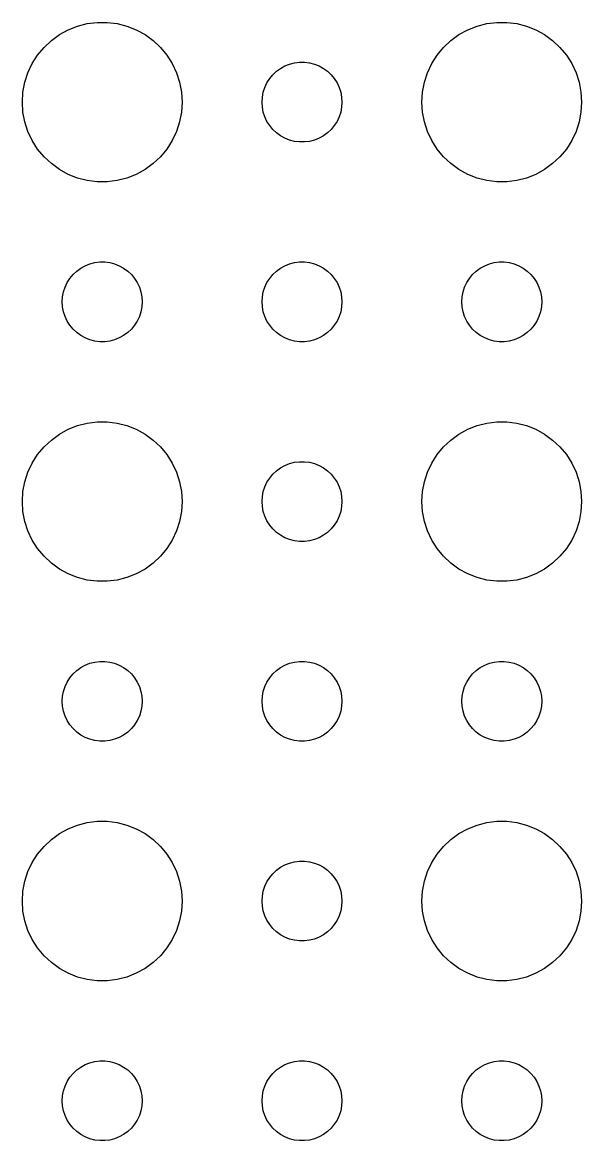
# Model space of a CAD drawing. Header units: metres. Extents: x -157 to 157, y -157 to 157.
# Drawn here: x 87 to 108, y -24 to 17.99 of the extents above; entities that cross this region are included whole.
import ezdxf

# ---------------------------------------------------------------- set-up
doc = ezdxf.new("R2010")
doc.units = ezdxf.units.M

msp = doc.modelspace()

# ---------------------------------------------------------------- linework, layer by layer
for p, q in [((88.3925, 17.533), (88.7227, 17.7145)), ((88.7227, 17.7145), (89.073, 17.8532)), ((89.073, 17.8532), (89.4379, 17.9469)), ((89.4379, 17.9469), (89.8116, 17.9941)), ((89.8116, 17.9941), (90.1884, 17.9941)), ((90.1884, 17.9941), (90.5621, 17.9469)), ((90.5621, 17.9469), (90.927, 17.8532)), ((90.927, 17.8532), (91.2773, 17.7145)), ((91.2773, 17.7145), (91.6075, 17.533)), ((103.393, 17.533), (103.723, 17.7145)), ((103.723, 17.7145), (104.073, 17.8532)), ((104.073, 17.8532), (104.438, 17.9469)), ((104.438, 17.9469), (104.812, 17.9941)), ((104.812, 17.9941), (105.188, 17.9941)), ((105.188, 17.9941), (105.562, 17.9469)), ((105.562, 17.9469), (105.927, 17.8532)), ((105.927, 17.8532), (106.277, 17.7145)), ((106.277, 17.7145), (106.607, 17.533)), ((87.8131, 17.0536), (88.0877, 17.3115)), ((88.0877, 17.3115), (88.3925, 17.533)), ((91.6075, 17.533), (91.9123, 17.3115)), ((91.9123, 17.3115), (92.1869, 17.0536)), ((102.813, 17.0536), (103.088, 17.3115)), ((103.088, 17.3115), (103.393, 17.533)), ((106.607, 17.533), (106.912, 17.3115)), ((106.912, 17.3115), (107.187, 17.0536)), ((87.573, 16.7634), (87.8131, 17.0536)), ((92.1869, 17.0536), (92.427, 16.7634)), ((102.573, 16.7634), (102.813, 17.0536)), ((107.187, 17.0536), (107.427, 16.7634)), ((87.2107, 16.1044), (87.3711, 16.4453)), ((87.3711, 16.4453), (87.573, 16.7634)), ((92.427, 16.7634), (92.6289, 16.4453)), ((92.6289, 16.4453), (92.7893, 16.1044)), ((96.8613, 16.3572), (97.0365, 16.4266)), ((97.0365, 16.4266), (97.2189, 16.4734)), ((97.2189, 16.4734), (97.4058, 16.497)), ((97.4058, 16.497), (97.5942, 16.497)), ((97.5942, 16.497), (97.7811, 16.4734)), ((97.7811, 16.4734), (97.9635, 16.4266)), ((97.9635, 16.4266), (98.1387, 16.3572)), ((102.211, 16.1044), (102.371, 16.4453)), ((102.371, 16.4453), (102.573, 16.7634)), ((107.427, 16.7634), (107.629, 16.4453)), ((107.629, 16.4453), (107.789, 16.1044)), ((87.0943, 15.7461), (87.2107, 16.1044)), ((92.7893, 16.1044), (92.9057, 15.7461)), ((96.2865, 15.8817), (96.4065, 16.0268)), ((96.4065, 16.0268), (96.5439, 16.1558)), ((96.5439, 16.1558), (96.6963, 16.2665)), ((96.6963, 16.2665), (96.8613, 16.3572)), ((98.1387, 16.3572), (98.3037, 16.2665)), ((98.3037, 16.2665), (98.4561, 16.1558)), ((98.4561, 16.1558), (98.5934, 16.0268)), ((98.5934, 16.0268), (98.7135, 15.8817)), ((102.094, 15.7461), (102.211, 16.1044)), ((107.789, 16.1044), (107.906, 15.7461)), ((87.0237, 15.376), (87.0943, 15.7461)), ((92.9057, 15.7461), (92.9763, 15.376)), ((96.0471, 15.373), (96.1053, 15.5522)), ((96.1053, 15.5522), (96.1855, 15.7226)), ((96.1855, 15.7226), (96.2865, 15.8817)), ((98.7135, 15.8817), (98.8145, 15.7226)), ((98.8145, 15.7226), (98.8947, 15.5522)), ((98.8947, 15.5522), (98.9529, 15.373)), ((102.024, 15.376), (102.094, 15.7461)), ((107.906, 15.7461), (107.976, 15.376)), ((87, 15), (87.0237, 15.376)), ((92.9763, 15.376), (93, 15)), ((96, 15), (96.0118, 15.188)), ((96.0118, 15.188), (96.0471, 15.373)), ((98.9529, 15.373), (98.9882, 15.188)), ((98.9882, 15.188), (99, 15)), ((102, 15), (102.024, 15.376)), ((107.976, 15.376), (108, 15)), ((87.0237, 14.624), (87, 15)), ((93, 15), (92.9763, 14.624)), ((96.0118, 14.812), (96, 15)), ((96.0471, 14.627), (96.0118, 14.812)), ((98.9882, 14.812), (98.9529, 14.627)), ((99, 15), (98.9882, 14.812)), ((102.024, 14.624), (102, 15)), ((108, 15), (107.976, 14.624)), ((87.0943, 14.2539), (87.0237, 14.624)), ((92.9763, 14.624), (92.9057, 14.2539)), ((96.1053, 14.4478), (96.0471, 14.627)), ((96.1855, 14.2774), (96.1053, 14.4478)), ((96.2865, 14.1183), (96.1855, 14.2774)), ((98.8145, 14.2774), (98.7135, 14.1183)), ((98.8947, 14.4478), (98.8145, 14.2774)), ((98.9529, 14.627), (98.8947, 14.4478)), ((102.094, 14.2539), (102.024, 14.624)), ((107.976, 14.624), (107.906, 14.2539)), ((87.2107, 13.8956), (87.0943, 14.2539)), ((87.3711, 13.5547), (87.2107, 13.8956)), ((92.7893, 13.8956), (92.6289, 13.5547)), ((92.9057, 14.2539), (92.7893, 13.8956)), ((96.4065, 13.9732), (96.2865, 14.1183)), ((96.5439, 13.8442), (96.4065, 13.9732)), ((98.5934, 13.9732), (98.4561, 13.8442)), ((98.7135, 14.1183), (98.5934, 13.9732)), ((102.211, 13.8956), (102.094, 14.2539)), ((102.371, 13.5547), (102.211, 13.8956)), ((107.789, 13.8956), (107.629, 13.5547)), ((107.906, 14.2539), (107.789, 13.8956)), ((87.573, 13.2366), (87.3711, 13.5547)), ((92.6289, 13.5547), (92.427, 13.2366)), ((96.6963, 13.7335), (96.5439, 13.8442)), ((96.8613, 13.6427), (96.6963, 13.7335)), ((97.0365, 13.5734), (96.8613, 13.6427)), ((97.2189, 13.5266), (97.0365, 13.5734)), ((97.4058, 13.5029), (97.2189, 13.5266)), ((97.5942, 13.5029), (97.4058, 13.5029)), ((97.7811, 13.5266), (97.5942, 13.5029)), ((97.9635, 13.5734), (97.7811, 13.5266)), ((98.1387, 13.6427), (97.9635, 13.5734)), ((98.3037, 13.7335), (98.1387, 13.6427)), ((98.4561, 13.8442), (98.3037, 13.7335)), ((102.573, 13.2366), (102.371, 13.5547)), ((107.629, 13.5547), (107.427, 13.2366)), ((87.8131, 12.9464), (87.573, 13.2366)), ((92.427, 13.2366), (92.1869, 12.9464)), ((102.813, 12.9464), (102.573, 13.2366)), ((107.427, 13.2366), (107.187, 12.9464)), ((88.0877, 12.6884), (87.8131, 12.9464)), ((88.3925, 12.467), (88.0877, 12.6884)), ((91.9123, 12.6884), (91.6075, 12.467)), ((92.1869, 12.9464), (91.9123, 12.6884)), ((103.088, 12.6884), (102.813, 12.9464)), ((103.393, 12.467), (103.088, 12.6884)), ((106.912, 12.6884), (106.607, 12.467)), ((107.187, 12.9464), (106.912, 12.6884)), ((88.7227, 12.2855), (88.3925, 12.467)), ((89.073, 12.1468), (88.7227, 12.2855)), ((91.2773, 12.2855), (90.927, 12.1468)), ((91.6075, 12.467), (91.2773, 12.2855)), ((103.723, 12.2855), (103.393, 12.467)), ((104.073, 12.1468), (103.723, 12.2855)), ((106.277, 12.2855), (105.927, 12.1468)), ((106.607, 12.467), (106.277, 12.2855)), ((89.4379, 12.0531), (89.073, 12.1468)), ((89.8116, 12.0059), (89.4379, 12.0531)), ((90.1884, 12.0059), (89.8116, 12.0059)), ((90.5621, 12.0531), (90.1884, 12.0059)), ((90.927, 12.1468), (90.5621, 12.0531)), ((104.438, 12.0531), (104.073, 12.1468)), ((104.812, 12.0059), (104.438, 12.0531)), ((105.188, 12.0059), (104.812, 12.0059)), ((105.562, 12.0531), (105.188, 12.0059)), ((105.927, 12.1468), (105.562, 12.0531)), ((89.1963, 8.76648), (89.3613, 8.85724)), ((89.3613, 8.85724), (89.5365, 8.92657)), ((89.5365, 8.92657), (89.7189, 8.97342)), ((89.7189, 8.97342), (89.9058, 8.99704)), ((89.9058, 8.99704), (90.0942, 8.99704)), ((90.0942, 8.99704), (90.2811, 8.97342)), ((90.2811, 8.97342), (90.4635, 8.92657)), ((90.4635, 8.92657), (90.6387, 8.85724)), ((90.6387, 8.85724), (90.8037, 8.76648)), ((96.6963, 8.76648), (96.8613, 8.85724)), ((96.8613, 8.85724), (97.0365, 8.92657)), ((97.0365, 8.92657), (97.2189, 8.97342)), ((97.2189, 8.97342), (97.4058, 8.99704)), ((97.4058, 8.99704), (97.5942, 8.99704)), ((97.5942, 8.99704), (97.7811, 8.97342)), ((97.7811, 8.97342), (97.9635, 8.92657)), ((97.9635, 8.92657), (98.1387, 8.85724)), ((98.1387, 8.85724), (98.3037, 8.76648)), ((104.196, 8.76648), (104.361, 8.85724)), ((104.361, 8.85724), (104.536, 8.92657)), ((104.536, 8.92657), (104.719, 8.97342)), ((104.719, 8.97342), (104.906, 8.99704)), ((104.906, 8.99704), (105.094, 8.99704)), ((105.094, 8.99704), (105.281, 8.97342)), ((105.281, 8.97342), (105.464, 8.92657)), ((105.464, 8.92657), (105.639, 8.85724)), ((105.639, 8.85724), (105.804, 8.76648)), ((88.7865, 8.38167), (88.9065, 8.52681)), ((88.9065, 8.52681), (89.0439, 8.65576)), ((89.0439, 8.65576), (89.1963, 8.76648)), ((90.8037, 8.76648), (90.9561, 8.65576)), ((90.9561, 8.65576), (91.0934, 8.52681)), ((91.0934, 8.52681), (91.2135, 8.38167)), ((96.2865, 8.38167), (96.4065, 8.52681)), ((96.4065, 8.52681), (96.5439, 8.65576)), ((96.5439, 8.65576), (96.6963, 8.76648)), ((98.3037, 8.76648), (98.4561, 8.65576)), ((98.4561, 8.65576), (98.5934, 8.52681)), ((98.5934, 8.52681), (98.7135, 8.38167)), ((103.786, 8.38167), (103.907, 8.52681)), ((103.907, 8.52681), (104.044, 8.65576)), ((104.044, 8.65576), (104.196, 8.76648)), ((105.804, 8.76648), (105.956, 8.65576)), ((105.956, 8.65576), (106.093, 8.52681)), ((106.093, 8.52681), (106.214, 8.38167)), ((88.5471, 7.87303), (88.6053, 8.05219)), ((88.6053, 8.05219), (88.6855, 8.22263)), ((88.6855, 8.22263), (88.7865, 8.38167)), ((91.2135, 8.38167), (91.3145, 8.22263)), ((91.3145, 8.22263), (91.3947, 8.05219)), ((91.3947, 8.05219), (91.4529, 7.87303)), ((96.0471, 7.87303), (96.1053, 8.05219)), ((96.1053, 8.05219), (96.1855, 8.22263)), ((96.1855, 8.22263), (96.2865, 8.38167)), ((98.7135, 8.38167), (98.8145, 8.22263)), ((98.8145, 8.22263), (98.8947, 8.05219)), ((98.8947, 8.05219), (98.9529, 7.87303)), ((103.547, 7.87303), (103.605, 8.05219)), ((103.605, 8.05219), (103.686, 8.22263)), ((103.686, 8.22263), (103.786, 8.38167)), ((106.214, 8.38167), (106.314, 8.22263)), ((106.314, 8.22263), (106.395, 8.05219)), ((106.395, 8.05219), (106.453, 7.87303)), ((88.5, 7.5), (88.5118, 7.68799)), ((88.5118, 7.68799), (88.5471, 7.87303)), ((91.4529, 7.87303), (91.4882, 7.68799)), ((91.4882, 7.68799), (91.5, 7.5)), ((96, 7.5), (96.0118, 7.68799)), ((96.0118, 7.68799), (96.0471, 7.87303)), ((98.9529, 7.87303), (98.9882, 7.68799)), ((98.9882, 7.68799), (99, 7.5)), ((103.5, 7.5), (103.512, 7.68799)), ((103.512, 7.68799), (103.547, 7.87303)), ((106.453, 7.87303), (106.488, 7.68799)), ((106.488, 7.68799), (106.5, 7.5)), ((88.5118, 7.312), (88.5, 7.5)), ((88.5471, 7.12695), (88.5118, 7.312)), ((91.4882, 7.312), (91.4529, 7.12695)), ((91.5, 7.5), (91.4882, 7.312)), ((96.0118, 7.312), (96, 7.5)), ((96.0471, 7.12695), (96.0118, 7.312)), ((98.9882, 7.312), (98.9529, 7.12695)), ((99, 7.5), (98.9882, 7.312)), ((103.512, 7.312), (103.5, 7.5)), ((103.547, 7.12695), (103.512, 7.312)), ((106.488, 7.312), (106.453, 7.12695)), ((106.5, 7.5), (106.488, 7.312)), ((88.6053, 6.9478), (88.5471, 7.12695)), ((88.6855, 6.77736), (88.6053, 6.9478)), ((88.7865, 6.61832), (88.6855, 6.77736)), ((91.3145, 6.77736), (91.2135, 6.61832)), ((91.3947, 6.9478), (91.3145, 6.77736)), ((91.4529, 7.12695), (91.3947, 6.9478)), ((96.1053, 6.9478), (96.0471, 7.12695)), ((96.1855, 6.77736), (96.1053, 6.9478)), ((96.2865, 6.61832), (96.1855, 6.77736)), ((98.8145, 6.77736), (98.7135, 6.61832)), ((98.8947, 6.9478), (98.8145, 6.77736)), ((98.9529, 7.12695), (98.8947, 6.9478)), ((103.605, 6.9478), (103.547, 7.12695)), ((103.686, 6.77736), (103.605, 6.9478)), ((103.786, 6.61832), (103.686, 6.77736)), ((106.314, 6.77736), (106.214, 6.61832)), ((106.395, 6.9478), (106.314, 6.77736)), ((106.453, 7.12695), (106.395, 6.9478)), ((88.9065, 6.47318), (88.7865, 6.61832)), ((89.0439, 6.34422), (88.9065, 6.47318)), ((89.1963, 6.23351), (89.0439, 6.34422)), ((90.9561, 6.34422), (90.8037, 6.23351)), ((91.0934, 6.47318), (90.9561, 6.34422)), ((91.2135, 6.61832), (91.0934, 6.47318)), ((96.4065, 6.47318), (96.2865, 6.61832)), ((96.5439, 6.34422), (96.4065, 6.47318)), ((96.6963, 6.23351), (96.5439, 6.34422)), ((98.4561, 6.34422), (98.3037, 6.23351)), ((98.5934, 6.47318), (98.4561, 6.34422)), ((98.7135, 6.61832), (98.5934, 6.47318)), ((103.907, 6.47318), (103.786, 6.61832)), ((104.044, 6.34422), (103.907, 6.47318)), ((104.196, 6.23351), (104.044, 6.34422)), ((105.956, 6.34422), (105.804, 6.23351)), ((106.093, 6.47318), (105.956, 6.34422)), ((106.214, 6.61832), (106.093, 6.47318)), ((89.3613, 6.14275), (89.1963, 6.23351)), ((89.5365, 6.07341), (89.3613, 6.14275)), ((89.7189, 6.02657), (89.5365, 6.07341)), ((89.9058, 6.00294), (89.7189, 6.02657)), ((90.0942, 6.00294), (89.9058, 6.00294)), ((90.2811, 6.02657), (90.0942, 6.00294)), ((90.4635, 6.07341), (90.2811, 6.02657)), ((90.6387, 6.14275), (90.4635, 6.07341)), ((90.8037, 6.23351), (90.6387, 6.14275)), ((96.8613, 6.14275), (96.6963, 6.23351)), ((97.0365, 6.07341), (96.8613, 6.14275)), ((97.2189, 6.02657), (97.0365, 6.07341)), ((97.4058, 6.00294), (97.2189, 6.02657)), ((97.5942, 6.00294), (97.4058, 6.00294)), ((97.7811, 6.02657), (97.5942, 6.00294)), ((97.9635, 6.07341), (97.7811, 6.02657)), ((98.1387, 6.14275), (97.9635, 6.07341)), ((98.3037, 6.23351), (98.1387, 6.14275)), ((104.361, 6.14275), (104.196, 6.23351)), ((104.536, 6.07341), (104.361, 6.14275)), ((104.719, 6.02657), (104.536, 6.07341)), ((104.906, 6.00294), (104.719, 6.02657)), ((105.094, 6.00294), (104.906, 6.00294)), ((105.281, 6.02657), (105.094, 6.00294)), ((105.464, 6.07341), (105.281, 6.02657)), ((105.639, 6.14275), (105.464, 6.07341)), ((105.804, 6.23351), (105.639, 6.14275)), ((89.073, 2.85316), (89.4379, 2.94685)), ((89.4379, 2.94685), (89.8116, 2.99408)), ((89.8116, 2.99408), (90.1884, 2.99408)), ((90.1884, 2.99408), (90.5621, 2.94685)), ((90.5621, 2.94685), (90.927, 2.85316)), ((104.073, 2.85316), (104.438, 2.94685)), ((104.438, 2.94685), (104.812, 2.99408)), ((104.812, 2.99408), (105.188, 2.99408)), ((105.188, 2.99408), (105.562, 2.94685)), ((105.562, 2.94685), (105.927, 2.85316)), ((88.0877, 2.31154), (88.3925, 2.53297)), ((88.3925, 2.53297), (88.7227, 2.71448)), ((88.7227, 2.71448), (89.073, 2.85316)), ((90.927, 2.85316), (91.2773, 2.71448)), ((91.2773, 2.71448), (91.6075, 2.53297)), ((91.6075, 2.53297), (91.9123, 2.31154)), ((103.088, 2.31154), (103.393, 2.53297)), ((103.393, 2.53297), (103.723, 2.71448)), ((103.723, 2.71448), (104.073, 2.85316)), ((105.927, 2.85316), (106.277, 2.71448)), ((106.277, 2.71448), (106.607, 2.53297)), ((106.607, 2.53297), (106.912, 2.31154)), ((87.8131, 2.05363), (88.0877, 2.31154)), ((91.9123, 2.31154), (92.1869, 2.05363)), ((102.813, 2.05363), (103.088, 2.31154)), ((106.912, 2.31154), (107.187, 2.05363)), ((87.3711, 1.44525), (87.573, 1.76335)), ((87.573, 1.76335), (87.8131, 2.05363)), ((92.1869, 2.05363), (92.427, 1.76335)), ((92.427, 1.76335), (92.6289, 1.44525)), ((102.371, 1.44525), (102.573, 1.76335)), ((102.573, 1.76335), (102.813, 2.05363)), ((107.187, 2.05363), (107.427, 1.76335)), ((107.427, 1.76335), (107.629, 1.44525)), ((87.2107, 1.10437), (87.3711, 1.44525)), ((92.6289, 1.44525), (92.7893, 1.10437)), ((96.5439, 1.15576), (96.6963, 1.26648)), ((96.6963, 1.26648), (96.8613, 1.35724)), ((96.8613, 1.35724), (97.0365, 1.42657)), ((97.0365, 1.42657), (97.2189, 1.47342)), ((97.2189, 1.47342), (97.4058, 1.49704)), ((97.4058, 1.49704), (97.5942, 1.49704)), ((97.5942, 1.49704), (97.7811, 1.47342)), ((97.7811, 1.47342), (97.9635, 1.42657)), ((97.9635, 1.42657), (98.1387, 1.35724)), ((98.1387, 1.35724), (98.3037, 1.26648)), ((98.3037, 1.26648), (98.4561, 1.15576)), ((102.211, 1.10437), (102.371, 1.44525)), ((107.629, 1.44525), (107.789, 1.10437)), ((87.0943, 0.74606), (87.2107, 1.10437)), ((92.7893, 1.10437), (92.9057, 0.74606)), ((96.1855, 0.72263), (96.2865, 0.88167)), ((96.2865, 0.88167), (96.4065, 1.02681)), ((96.4065, 1.02681), (96.5439, 1.15576)), ((98.4561, 1.15576), (98.5934, 1.02681)), ((98.5934, 1.02681), (98.7135, 0.88167)), ((98.7135, 0.88167), (98.8145, 0.72263)), ((102.094, 0.74606), (102.211, 1.10437)), ((107.789, 1.10437), (107.906, 0.74606)), ((87.0237, 0.37599), (87.0943, 0.74606)), ((92.9057, 0.74606), (92.9763, 0.37599)), ((96.0471, 0.37303), (96.1053, 0.55219)), ((96.1053, 0.55219), (96.1855, 0.72263)), ((98.8145, 0.72263), (98.8947, 0.55219)), ((98.8947, 0.55219), (98.9529, 0.37303)), ((102.024, 0.37599), (102.094, 0.74606)), ((107.906, 0.74606), (107.976, 0.37599)), ((87, 0), (87.0237, 0.37599)), ((87.0237, -0.37599), (87, 0)), ((92.9763, 0.37599), (93, 0)), ((93, 0), (92.9763, -0.37599)), ((96, 0), (96.0118, 0.18799)), ((96.0118, -0.18799), (96, 0)), ((96.0118, 0.18799), (96.0471, 0.37303)), ((98.9529, 0.37303), (98.9882, 0.18799)), ((98.9882, 0.18799), (99, 0)), ((99, 0), (98.9882, -0.18799)), ((102, 0), (102.024, 0.37599)), ((102.024, -0.37599), (102, 0)), ((107.976, 0.37599), (108, 0)), ((108, 0), (107.976, -0.37599)), ((87.0943, -0.74606), (87.0237, -0.37599)), ((92.9763, -0.37599), (92.9057, -0.74606)), ((96.0471, -0.37303), (96.0118, -0.18799)), ((96.1053, -0.55219), (96.0471, -0.37303)), ((98.9529, -0.37303), (98.8947, -0.55219)), ((98.9882, -0.18799), (98.9529, -0.37303)), ((102.094, -0.74606), (102.024, -0.37599)), ((107.976, -0.37599), (107.906, -0.74606)), ((87.2107, -1.10437), (87.0943, -0.74606)), ((92.9057, -0.74606), (92.7893, -1.10437)), ((96.1855, -0.72263), (96.1053, -0.55219)), ((96.2865, -0.88167), (96.1855, -0.72263)), ((98.8145, -0.72263), (98.7135, -0.88167)), ((98.8947, -0.55219), (98.8145, -0.72263)), ((102.211, -1.10437), (102.094, -0.74606)), ((107.906, -0.74606), (107.789, -1.10437)), ((87.3711, -1.44525), (87.2107, -1.10437)), ((92.7893, -1.10437), (92.6289, -1.44525)), ((96.4065, -1.02681), (96.2865, -0.88167)), ((96.5439, -1.15576), (96.4065, -1.02681)), ((96.6963, -1.26648), (96.5439, -1.15576)), ((98.4561, -1.15576), (98.3037, -1.26648)), ((98.5934, -1.02681), (98.4561, -1.15576)), ((98.7135, -0.88167), (98.5934, -1.02681)), ((102.371, -1.44525), (102.211, -1.10437)), ((107.789, -1.10437), (107.629, -1.44525)), ((87.573, -1.76335), (87.3711, -1.44525)), ((92.6289, -1.44525), (92.427, -1.76335)), ((96.8613, -1.35724), (96.6963, -1.26648)), ((97.0365, -1.42657), (96.8613, -1.35724)), ((97.2189, -1.47342), (97.0365, -1.42657)), ((97.4058, -1.49704), (97.2189, -1.47342)), ((97.5942, -1.49704), (97.4058, -1.49704)), ((97.7811, -1.47342), (97.5942, -1.49704)), ((97.9635, -1.42657), (97.7811, -1.47342)), ((98.1387, -1.35724), (97.9635, -1.42657)), ((98.3037, -1.26648), (98.1387, -1.35724)), ((102.573, -1.76335), (102.371, -1.44525)), ((107.629, -1.44525), (107.427, -1.76335)), ((87.8131, -2.05363), (87.573, -1.76335)), ((88.0877, -2.31154), (87.8131, -2.05363)), ((92.1869, -2.05363), (91.9123, -2.31154)), ((92.427, -1.76335), (92.1869, -2.05363)), ((102.813, -2.05363), (102.573, -1.76335)), ((103.088, -2.31154), (102.813, -2.05363)), ((107.187, -2.05363), (106.912, -2.31154)), ((107.427, -1.76335), (107.187, -2.05363)), ((88.3925, -2.53297), (88.0877, -2.31154)), ((91.9123, -2.31154), (91.6075, -2.53297)), ((103.393, -2.53297), (103.088, -2.31154)), ((106.912, -2.31154), (106.607, -2.53297)), ((88.7227, -2.71448), (88.3925, -2.53297)), ((89.073, -2.85316), (88.7227, -2.71448)), ((89.4379, -2.94685), (89.073, -2.85316)), ((90.927, -2.85316), (90.5621, -2.94685)), ((91.2773, -2.71448), (90.927, -2.85316)), ((91.6075, -2.53297), (91.2773, -2.71448)), ((103.723, -2.71448), (103.393, -2.53297)), ((104.073, -2.85316), (103.723, -2.71448)), ((104.438, -2.94685), (104.073, -2.85316)), ((105.927, -2.85316), (105.562, -2.94685)), ((106.277, -2.71448), (105.927, -2.85316)), ((106.607, -2.53297), (106.277, -2.71448)), ((89.8116, -2.99408), (89.4379, -2.94685)), ((90.1884, -2.99408), (89.8116, -2.99408)), ((90.5621, -2.94685), (90.1884, -2.99408)), ((104.812, -2.99408), (104.438, -2.94685)), ((105.188, -2.99408), (104.812, -2.99408)), ((105.562, -2.94685), (105.188, -2.99408)), ((89.0439, -6.34422), (89.1963, -6.23351)), ((89.1963, -6.23351), (89.3613, -6.14275)), ((89.3613, -6.14275), (89.5365, -6.07341)), ((89.5365, -6.07341), (89.7189, -6.02657)), ((89.7189, -6.02657), (89.9058, -6.00294)), ((89.9058, -6.00294), (90.0942, -6.00294)), ((90.0942, -6.00294), (90.2811, -6.02657)), ((90.2811, -6.02657), (90.4635, -6.07341)), ((90.4635, -6.07341), (90.6387, -6.14275)), ((90.6387, -6.14275), (90.8037, -6.23351)), ((90.8037, -6.23351), (90.9561, -6.34422)), ((96.5439, -6.34422), (96.6963, -6.23351)), ((96.6963, -6.23351), (96.8613, -6.14275)), ((96.8613, -6.14275), (97.0365, -6.07341)), ((97.0365, -6.07341), (97.2189, -6.02657)), ((97.2189, -6.02657), (97.4058, -6.00294)), ((97.4058, -6.00294), (97.5942, -6.00294)), ((97.5942, -6.00294), (97.7811, -6.02657)), ((97.7811, -6.02657), (97.9635, -6.07341)), ((97.9635, -6.07341), (98.1387, -6.14275)), ((98.1387, -6.14275), (98.3037, -6.23351)), ((98.3037, -6.23351), (98.4561, -6.34422)), ((104.044, -6.34422), (104.196, -6.23351)), ((104.196, -6.23351), (104.361, -6.14275)), ((104.361, -6.14275), (104.536, -6.07341)), ((104.536, -6.07341), (104.719, -6.02657)), ((104.719, -6.02657), (104.906, -6.00294)), ((104.906, -6.00294), (105.094, -6.00294)), ((105.094, -6.00294), (105.281, -6.02657)), ((105.281, -6.02657), (105.464, -6.07341)), ((105.464, -6.07341), (105.639, -6.14275)), ((105.639, -6.14275), (105.804, -6.23351)), ((105.804, -6.23351), (105.956, -6.34422)), ((88.6855, -6.77736), (88.7865, -6.61832)), ((88.7865, -6.61832), (88.9065, -6.47318)), ((88.9065, -6.47318), (89.0439, -6.34422)), ((90.9561, -6.34422), (91.0934, -6.47318)), ((91.0934, -6.47318), (91.2135, -6.61832)), ((91.2135, -6.61832), (91.3145, -6.77736)), ((96.1855, -6.77736), (96.2865, -6.61832)), ((96.2865, -6.61832), (96.4065, -6.47318)), ((96.4065, -6.47318), (96.5439, -6.34422)), ((98.4561, -6.34422), (98.5934, -6.47318)), ((98.5934, -6.47318), (98.7135, -6.61832)), ((98.7135, -6.61832), (98.8145, -6.77736)), ((103.686, -6.77736), (103.786, -6.61832)), ((103.786, -6.61832), (103.907, -6.47318)), ((103.907, -6.47318), (104.044, -6.34422)), ((105.956, -6.34422), (106.093, -6.47318)), ((106.093, -6.47318), (106.214, -6.61832)), ((106.214, -6.61832), (106.314, -6.77736)), ((88.5118, -7.312), (88.5471, -7.12695)), ((88.5471, -7.12695), (88.6053, -6.9478)), ((88.6053, -6.9478), (88.6855, -6.77736)), ((91.3145, -6.77736), (91.3947, -6.9478)), ((91.3947, -6.9478), (91.4529, -7.12695)), ((91.4529, -7.12695), (91.4882, -7.312)), ((96.0118, -7.312), (96.0471, -7.12695)), ((96.0471, -7.12695), (96.1053, -6.9478)), ((96.1053, -6.9478), (96.1855, -6.77736)), ((98.8145, -6.77736), (98.8947, -6.9478)), ((98.8947, -6.9478), (98.9529, -7.12695)), ((98.9529, -7.12695), (98.9882, -7.312)), ((103.512, -7.312), (103.547, -7.12695)), ((103.547, -7.12695), (103.605, -6.9478)), ((103.605, -6.9478), (103.686, -6.77736)), ((106.314, -6.77736), (106.395, -6.9478)), ((106.395, -6.9478), (106.453, -7.12695)), ((106.453, -7.12695), (106.488, -7.312)), ((88.5, -7.5), (88.5118, -7.312)), ((88.5118, -7.68799), (88.5, -7.5)), ((91.4882, -7.312), (91.5, -7.5)), ((91.5, -7.5), (91.4882, -7.68799)), ((96, -7.5), (96.0118, -7.312)), ((96.0118, -7.68799), (96, -7.5)), ((98.9882, -7.312), (99, -7.5)), ((99, -7.5), (98.9882, -7.68799)), ((103.5, -7.5), (103.512, -7.312)), ((103.512, -7.68799), (103.5, -7.5)), ((106.488, -7.312), (106.5, -7.5)), ((106.5, -7.5), (106.488, -7.68799)), ((88.5471, -7.87303), (88.5118, -7.68799)), ((88.6053, -8.05219), (88.5471, -7.87303)), ((91.4529, -7.87303), (91.3947, -8.05219)), ((91.4882, -7.68799), (91.4529, -7.87303)), ((96.0471, -7.87303), (96.0118, -7.68799)), ((96.1053, -8.05219), (96.0471, -7.87303)), ((98.9529, -7.87303), (98.8947, -8.05219)), ((98.9882, -7.68799), (98.9529, -7.87303)), ((103.547, -7.87303), (103.512, -7.68799)), ((103.605, -8.05219), (103.547, -7.87303)), ((106.453, -7.87303), (106.395, -8.05219)), ((106.488, -7.68799), (106.453, -7.87303)), ((88.6855, -8.22263), (88.6053, -8.05219)), ((88.7865, -8.38167), (88.6855, -8.22263)), ((88.9065, -8.52681), (88.7865, -8.38167)), ((91.2135, -8.38167), (91.0934, -8.52681)), ((91.3145, -8.22263), (91.2135, -8.38167)), ((91.3947, -8.05219), (91.3145, -8.22263)), ((96.1855, -8.22263), (96.1053, -8.05219)), ((96.2865, -8.38167), (96.1855, -8.22263)), ((96.4065, -8.52681), (96.2865, -8.38167)), ((98.7135, -8.38167), (98.5934, -8.52681)), ((98.8145, -8.22263), (98.7135, -8.38167)), ((98.8947, -8.05219), (98.8145, -8.22263)), ((103.686, -8.22263), (103.605, -8.05219)), ((103.786, -8.38167), (103.686, -8.22263)), ((103.907, -8.52681), (103.786, -8.38167)), ((106.214, -8.38167), (106.093, -8.52681)), ((106.314, -8.22263), (106.214, -8.38167)), ((106.395, -8.05219), (106.314, -8.22263)), ((89.0439, -8.65576), (88.9065, -8.52681)), ((89.1963, -8.76648), (89.0439, -8.65576)), ((89.3613, -8.85724), (89.1963, -8.76648)), ((90.8037, -8.76648), (90.6387, -8.85724)), ((90.9561, -8.65576), (90.8037, -8.76648)), ((91.0934, -8.52681), (90.9561, -8.65576)), ((96.5439, -8.65576), (96.4065, -8.52681)), ((96.6963, -8.76648), (96.5439, -8.65576)), ((96.8613, -8.85724), (96.6963, -8.76648)), ((98.3037, -8.76648), (98.1387, -8.85724)), ((98.4561, -8.65576), (98.3037, -8.76648)), ((98.5934, -8.52681), (98.4561, -8.65576)), ((104.044, -8.65576), (103.907, -8.52681)), ((104.196, -8.76648), (104.044, -8.65576)), ((104.361, -8.85724), (104.196, -8.76648)), ((105.804, -8.76648), (105.639, -8.85724)), ((105.956, -8.65576), (105.804, -8.76648)), ((106.093, -8.52681), (105.956, -8.65576)), ((89.5365, -8.92657), (89.3613, -8.85724)), ((89.7189, -8.97342), (89.5365, -8.92657)), ((89.9058, -8.99704), (89.7189, -8.97342)), ((90.0942, -8.99704), (89.9058, -8.99704)), ((90.2811, -8.97342), (90.0942, -8.99704)), ((90.4635, -8.92657), (90.2811, -8.97342)), ((90.6387, -8.85724), (90.4635, -8.92657)), ((97.0365, -8.92657), (96.8613, -8.85724)), ((97.2189, -8.97342), (97.0365, -8.92657)), ((97.4058, -8.99704), (97.2189, -8.97342)), ((97.5942, -8.99704), (97.4058, -8.99704)), ((97.7811, -8.97342), (97.5942, -8.99704)), ((97.9635, -8.92657), (97.7811, -8.97342)), ((98.1387, -8.85724), (97.9635, -8.92657)), ((104.536, -8.92657), (104.361, -8.85724)), ((104.719, -8.97342), (104.536, -8.92657)), ((104.906, -8.99704), (104.719, -8.97342)), ((105.094, -8.99704), (104.906, -8.99704)), ((105.281, -8.97342), (105.094, -8.99704)), ((105.464, -8.92657), (105.281, -8.97342)), ((105.639, -8.85724), (105.464, -8.92657)), ((88.7227, -12.2855), (89.073, -12.1468)), ((89.073, -12.1468), (89.4379, -12.0531)), ((89.4379, -12.0531), (89.8116, -12.0059)), ((89.8116, -12.0059), (90.1884, -12.0059)), ((90.1884, -12.0059), (90.5621, -12.0531)), ((90.5621, -12.0531), (90.927, -12.1468)), ((90.927, -12.1468), (91.2773, -12.2855)), ((103.723, -12.2855), (104.073, -12.1468)), ((104.073, -12.1468), (104.438, -12.0531)), ((104.438, -12.0531), (104.812, -12.0059)), ((104.812, -12.0059), (105.188, -12.0059)), ((105.188, -12.0059), (105.562, -12.0531)), ((105.562, -12.0531), (105.927, -12.1468)), ((105.927, -12.1468), (106.277, -12.2855)), ((88.0877, -12.6884), (88.3925, -12.467)), ((88.3925, -12.467), (88.7227, -12.2855)), ((91.2773, -12.2855), (91.6075, -12.467)), ((91.6075, -12.467), (91.9123, -12.6884)), ((103.088, -12.6884), (103.393, -12.467)), ((103.393, -12.467), (103.723, -12.2855)), ((106.277, -12.2855), (106.607, -12.467)), ((106.607, -12.467), (106.912, -12.6884)), ((87.573, -13.2366), (87.8131, -12.9464)), ((87.8131, -12.9464), (88.0877, -12.6884)), ((91.9123, -12.6884), (92.1869, -12.9464)), ((92.1869, -12.9464), (92.427, -13.2366)), ((102.573, -13.2366), (102.813, -12.9464)), ((102.813, -12.9464), (103.088, -12.6884)), ((106.912, -12.6884), (107.187, -12.9464)), ((107.187, -12.9464), (107.427, -13.2366)), ((87.3711, -13.5547), (87.573, -13.2366)), ((92.427, -13.2366), (92.6289, -13.5547)), ((102.371, -13.5547), (102.573, -13.2366)), ((107.427, -13.2366), (107.629, -13.5547)), ((87.2107, -13.8956), (87.3711, -13.5547)), ((92.6289, -13.5547), (92.7893, -13.8956)), ((96.4065, -13.9732), (96.5439, -13.8442)), ((96.5439, -13.8442), (96.6963, -13.7335)), ((96.6963, -13.7335), (96.8613, -13.6427)), ((96.8613, -13.6427), (97.0365, -13.5734)), ((97.0365, -13.5734), (97.2189, -13.5266)), ((97.2189, -13.5266), (97.4058, -13.5029)), ((97.4058, -13.5029), (97.5942, -13.5029)), ((97.5942, -13.5029), (97.7811, -13.5266)), ((97.7811, -13.5266), (97.9635, -13.5734)), ((97.9635, -13.5734), (98.1387, -13.6427)), ((98.1387, -13.6427), (98.3037, -13.7335)), ((98.3037, -13.7335), (98.4561, -13.8442)), ((98.4561, -13.8442), (98.5934, -13.9732)), ((102.211, -13.8956), (102.371, -13.5547)), ((107.629, -13.5547), (107.789, -13.8956)), ((87.0237, -14.624), (87.0943, -14.2539)), ((87.0943, -14.2539), (87.2107, -13.8956)), ((92.7893, -13.8956), (92.9057, -14.2539)), ((92.9057, -14.2539), (92.9763, -14.624)), ((96.1855, -14.2774), (96.2865, -14.1183)), ((96.2865, -14.1183), (96.4065, -13.9732)), ((98.5934, -13.9732), (98.7135, -14.1183)), ((98.7135, -14.1183), (98.8145, -14.2774)), ((102.024, -14.624), (102.094, -14.2539)), ((102.094, -14.2539), (102.211, -13.8956)), ((107.789, -13.8956), (107.906, -14.2539)), ((107.906, -14.2539), (107.976, -14.624)), ((87, -15), (87.0237, -14.624)), ((92.9763, -14.624), (93, -15)), ((96.0118, -14.812), (96.0471, -14.627)), ((96.0471, -14.627), (96.1053, -14.4478)), ((96.1053, -14.4478), (96.1855, -14.2774)), ((98.8145, -14.2774), (98.8947, -14.4478)), ((98.8947, -14.4478), (98.9529, -14.627)), ((98.9529, -14.627), (98.9882, -14.812)), ((102, -15), (102.024, -14.624)), ((107.976, -14.624), (108, -15)), ((87.0237, -15.376), (87, -15)), ((93, -15), (92.9763, -15.376)), ((96, -15), (96.0118, -14.812)), ((96.0118, -15.188), (96, -15)), ((98.9882, -14.812), (99, -15)), ((99, -15), (98.9882, -15.188)), ((102.024, -15.376), (102, -15)), ((108, -15), (107.976, -15.376)), ((87.0943, -15.7461), (87.0237, -15.376)), ((92.9763, -15.376), (92.9057, -15.7461)), ((96.0471, -15.373), (96.0118, -15.188)), ((96.1053, -15.5522), (96.0471, -15.373)), ((98.9529, -15.373), (98.8947, -15.5522)), ((98.9882, -15.188), (98.9529, -15.373)), ((102.094, -15.7461), (102.024, -15.376)), ((107.976, -15.376), (107.906, -15.7461)), ((87.2107, -16.1044), (87.0943, -15.7461)), ((92.9057, -15.7461), (92.7893, -16.1044)), ((96.1855, -15.7226), (96.1053, -15.5522)), ((96.2865, -15.8817), (96.1855, -15.7226)), ((96.4065, -16.0268), (96.2865, -15.8817)), ((98.7135, -15.8817), (98.5934, -16.0268)), ((98.8145, -15.7226), (98.7135, -15.8817)), ((98.8947, -15.5522), (98.8145, -15.7226)), ((102.211, -16.1044), (102.094, -15.7461)), ((107.906, -15.7461), (107.789, -16.1044)), ((87.3711, -16.4453), (87.2107, -16.1044)), ((92.7893, -16.1044), (92.6289, -16.4453)), ((96.5439, -16.1558), (96.4065, -16.0268)), ((96.6963, -16.2665), (96.5439, -16.1558)), ((96.8613, -16.3572), (96.6963, -16.2665)), ((97.0365, -16.4266), (96.8613, -16.3572)), ((98.1387, -16.3572), (97.9635, -16.4266)), ((98.3037, -16.2665), (98.1387, -16.3572)), ((98.4561, -16.1558), (98.3037, -16.2665)), ((98.5934, -16.0268), (98.4561, -16.1558)), ((102.371, -16.4453), (102.211, -16.1044)), ((107.789, -16.1044), (107.629, -16.4453)), ((87.573, -16.7634), (87.3711, -16.4453)), ((87.8131, -17.0536), (87.573, -16.7634)), ((92.427, -16.7634), (92.1869, -17.0536)), ((92.6289, -16.4453), (92.427, -16.7634)), ((97.2189, -16.4734), (97.0365, -16.4266)), ((97.4058, -16.497), (97.2189, -16.4734)), ((97.5942, -16.497), (97.4058, -16.497)), ((97.7811, -16.4734), (97.5942, -16.497)), ((97.9635, -16.4266), (97.7811, -16.4734)), ((102.573, -16.7634), (102.371, -16.4453)), ((102.813, -17.0536), (102.573, -16.7634)), ((107.427, -16.7634), (107.187, -17.0536)), ((107.629, -16.4453), (107.427, -16.7634)), ((88.0877, -17.3115), (87.8131, -17.0536)), ((92.1869, -17.0536), (91.9123, -17.3115)), ((103.088, -17.3115), (102.813, -17.0536)), ((107.187, -17.0536), (106.912, -17.3115)), ((88.3925, -17.533), (88.0877, -17.3115)), ((88.7227, -17.7145), (88.3925, -17.533)), ((91.6075, -17.533), (91.2773, -17.7145)), ((91.9123, -17.3115), (91.6075, -17.533)), ((103.393, -17.533), (103.088, -17.3115)), ((103.723, -17.7145), (103.393, -17.533)), ((106.607, -17.533), (106.277, -17.7145)), ((106.912, -17.3115), (106.607, -17.533)), ((89.073, -17.8532), (88.7227, -17.7145)), ((89.4379, -17.9469), (89.073, -17.8532)), ((89.8116, -17.9941), (89.4379, -17.9469)), ((90.1884, -17.9941), (89.8116, -17.9941)), ((90.5621, -17.9469), (90.1884, -17.9941)), ((90.927, -17.8532), (90.5621, -17.9469)), ((91.2773, -17.7145), (90.927, -17.8532)), ((104.073, -17.8532), (103.723, -17.7145)), ((104.438, -17.9469), (104.073, -17.8532)), ((104.812, -17.9941), (104.438, -17.9469)), ((105.188, -17.9941), (104.812, -17.9941)), ((105.562, -17.9469), (105.188, -17.9941)), ((105.927, -17.8532), (105.562, -17.9469)), ((106.277, -17.7145), (105.927, -17.8532)), ((88.9065, -21.4732), (89.0439, -21.3442)), ((89.0439, -21.3442), (89.1963, -21.2335)), ((89.1963, -21.2335), (89.3613, -21.1427)), ((89.3613, -21.1427), (89.5365, -21.0734)), ((89.5365, -21.0734), (89.7189, -21.0266)), ((89.7189, -21.0266), (89.9058, -21.003)), ((89.9058, -21.003), (90.0942, -21.003)), ((90.0942, -21.003), (90.2811, -21.0266)), ((90.2811, -21.0266), (90.4635, -21.0734)), ((90.4635, -21.0734), (90.6387, -21.1427)), ((90.6387, -21.1427), (90.8037, -21.2335)), ((90.8037, -21.2335), (90.9561, -21.3442)), ((90.9561, -21.3442), (91.0934, -21.4732)), ((96.4065, -21.4732), (96.5439, -21.3442)), ((96.5439, -21.3442), (96.6963, -21.2335)), ((96.6963, -21.2335), (96.8613, -21.1427)), ((96.8613, -21.1427), (97.0365, -21.0734)), ((97.0365, -21.0734), (97.2189, -21.0266)), ((97.2189, -21.0266), (97.4058, -21.003)), ((97.4058, -21.003), (97.5942, -21.003)), ((97.5942, -21.003), (97.7811, -21.0266)), ((97.7811, -21.0266), (97.9635, -21.0734)), ((97.9635, -21.0734), (98.1387, -21.1427)), ((98.1387, -21.1427), (98.3037, -21.2335)), ((98.3037, -21.2335), (98.4561, -21.3442)), ((98.4561, -21.3442), (98.5934, -21.4732)), ((103.907, -21.4732), (104.044, -21.3442)), ((104.044, -21.3442), (104.196, -21.2335)), ((104.196, -21.2335), (104.361, -21.1427)), ((104.361, -21.1427), (104.536, -21.0734)), ((104.536, -21.0734), (104.719, -21.0266)), ((104.719, -21.0266), (104.906, -21.003)), ((104.906, -21.003), (105.094, -21.003)), ((105.094, -21.003), (105.281, -21.0266)), ((105.281, -21.0266), (105.464, -21.0734)), ((105.464, -21.0734), (105.639, -21.1427)), ((105.639, -21.1427), (105.804, -21.2335)), ((105.804, -21.2335), (105.956, -21.3442)), ((105.956, -21.3442), (106.093, -21.4732)), ((88.6053, -21.9478), (88.6855, -21.7774)), ((88.6855, -21.7774), (88.7865, -21.6183)), ((88.7865, -21.6183), (88.9065, -21.4732)), ((91.0934, -21.4732), (91.2135, -21.6183)), ((91.2135, -21.6183), (91.3145, -21.7774)), ((91.3145, -21.7774), (91.3947, -21.9478)), ((96.1053, -21.9478), (96.1855, -21.7774)), ((96.1855, -21.7774), (96.2865, -21.6183)), ((96.2865, -21.6183), (96.4065, -21.4732)), ((98.5934, -21.4732), (98.7135, -21.6183)), ((98.7135, -21.6183), (98.8145, -21.7774)), ((98.8145, -21.7774), (98.8947, -21.9478)), ((103.605, -21.9478), (103.686, -21.7774)), ((103.686, -21.7774), (103.786, -21.6183)), ((103.786, -21.6183), (103.907, -21.4732)), ((106.093, -21.4732), (106.214, -21.6183)), ((106.214, -21.6183), (106.314, -21.7774)), ((106.314, -21.7774), (106.395, -21.9478)), ((88.5118, -22.312), (88.5471, -22.127)), ((88.5471, -22.127), (88.6053, -21.9478)), ((91.3947, -21.9478), (91.4529, -22.127)), ((91.4529, -22.127), (91.4882, -22.312)), ((96.0118, -22.312), (96.0471, -22.127)), ((96.0471, -22.127), (96.1053, -21.9478)), ((98.8947, -21.9478), (98.9529, -22.127)), ((98.9529, -22.127), (98.9882, -22.312)), ((103.512, -22.312), (103.547, -22.127)), ((103.547, -22.127), (103.605, -21.9478)), ((106.395, -21.9478), (106.453, -22.127)), ((106.453, -22.127), (106.488, -22.312)), ((88.5, -22.5), (88.5118, -22.312)), ((88.5118, -22.688), (88.5, -22.5)), ((91.4882, -22.312), (91.5, -22.5)), ((91.5, -22.5), (91.4882, -22.688)), ((96, -22.5), (96.0118, -22.312)), ((96.0118, -22.688), (96, -22.5)), ((98.9882, -22.312), (99, -22.5)), ((99, -22.5), (98.9882, -22.688)), ((103.5, -22.5), (103.512, -22.312)), ((103.512, -22.688), (103.5, -22.5)), ((106.488, -22.312), (106.5, -22.5)), ((106.5, -22.5), (106.488, -22.688)), ((88.5471, -22.873), (88.5118, -22.688)), ((88.6053, -23.0522), (88.5471, -22.873)), ((88.6855, -23.2226), (88.6053, -23.0522)), ((91.3947, -23.0522), (91.3145, -23.2226)), ((91.4529, -22.873), (91.3947, -23.0522)), ((91.4882, -22.688), (91.4529, -22.873)), ((96.0471, -22.873), (96.0118, -22.688)), ((96.1053, -23.0522), (96.0471, -22.873)), ((96.1855, -23.2226), (96.1053, -23.0522)), ((98.8947, -23.0522), (98.8145, -23.2226)), ((98.9529, -22.873), (98.8947, -23.0522)), ((98.9882, -22.688), (98.9529, -22.873)), ((103.547, -22.873), (103.512, -22.688)), ((103.605, -23.0522), (103.547, -22.873)), ((103.686, -23.2226), (103.605, -23.0522)), ((106.395, -23.0522), (106.314, -23.2226)), ((106.453, -22.873), (106.395, -23.0522)), ((106.488, -22.688), (106.453, -22.873)), ((88.7865, -23.3817), (88.6855, -23.2226)), ((88.9065, -23.5268), (88.7865, -23.3817)), ((91.2135, -23.3817), (91.0934, -23.5268)), ((91.3145, -23.2226), (91.2135, -23.3817)), ((96.2865, -23.3817), (96.1855, -23.2226)), ((96.4065, -23.5268), (96.2865, -23.3817)), ((98.7135, -23.3817), (98.5934, -23.5268)), ((98.8145, -23.2226), (98.7135, -23.3817)), ((103.786, -23.3817), (103.686, -23.2226)), ((103.907, -23.5268), (103.786, -23.3817)), ((106.214, -23.3817), (106.093, -23.5268)), ((106.314, -23.2226), (106.214, -23.3817)), ((89.0439, -23.6558), (88.9065, -23.5268)), ((89.1963, -23.7665), (89.0439, -23.6558)), ((89.3613, -23.8572), (89.1963, -23.7665)), ((89.5365, -23.9266), (89.3613, -23.8572)), ((89.7189, -23.9734), (89.5365, -23.9266)), ((90.4635, -23.9266), (90.2811, -23.9734)), ((90.6387, -23.8572), (90.4635, -23.9266)), ((90.8037, -23.7665), (90.6387, -23.8572)), ((90.9561, -23.6558), (90.8037, -23.7665)), ((91.0934, -23.5268), (90.9561, -23.6558)), ((96.5439, -23.6558), (96.4065, -23.5268)), ((96.6963, -23.7665), (96.5439, -23.6558)), ((96.8613, -23.8572), (96.6963, -23.7665)), ((97.0365, -23.9266), (96.8613, -23.8572)), ((97.2189, -23.9734), (97.0365, -23.9266)), ((97.9635, -23.9266), (97.7811, -23.9734)), ((98.1387, -23.8572), (97.9635, -23.9266)), ((98.3037, -23.7665), (98.1387, -23.8572)), ((98.4561, -23.6558), (98.3037, -23.7665)), ((98.5934, -23.5268), (98.4561, -23.6558)), ((104.044, -23.6558), (103.907, -23.5268)), ((104.196, -23.7665), (104.044, -23.6558)), ((104.361, -23.8572), (104.196, -23.7665)), ((104.536, -23.9266), (104.361, -23.8572)), ((104.719, -23.9734), (104.536, -23.9266)), ((105.464, -23.9266), (105.281, -23.9734)), ((105.639, -23.8572), (105.464, -23.9266)), ((105.804, -23.7665), (105.639, -23.8572)), ((105.956, -23.6558), (105.804, -23.7665)), ((106.093, -23.5268), (105.956, -23.6558)), ((89.9058, -23.997), (89.7189, -23.9734)), ((90.0942, -23.997), (89.9058, -23.997)), ((90.2811, -23.9734), (90.0942, -23.997)), ((97.4058, -23.997), (97.2189, -23.9734)), ((97.5942, -23.997), (97.4058, -23.997)), ((97.7811, -23.9734), (97.5942, -23.997)), ((104.906, -23.997), (104.719, -23.9734)), ((105.094, -23.997), (104.906, -23.997)), ((105.281, -23.9734), (105.094, -23.997))]:
    msp.add_line(p, q)

doc.saveas('drawing.dxf')
